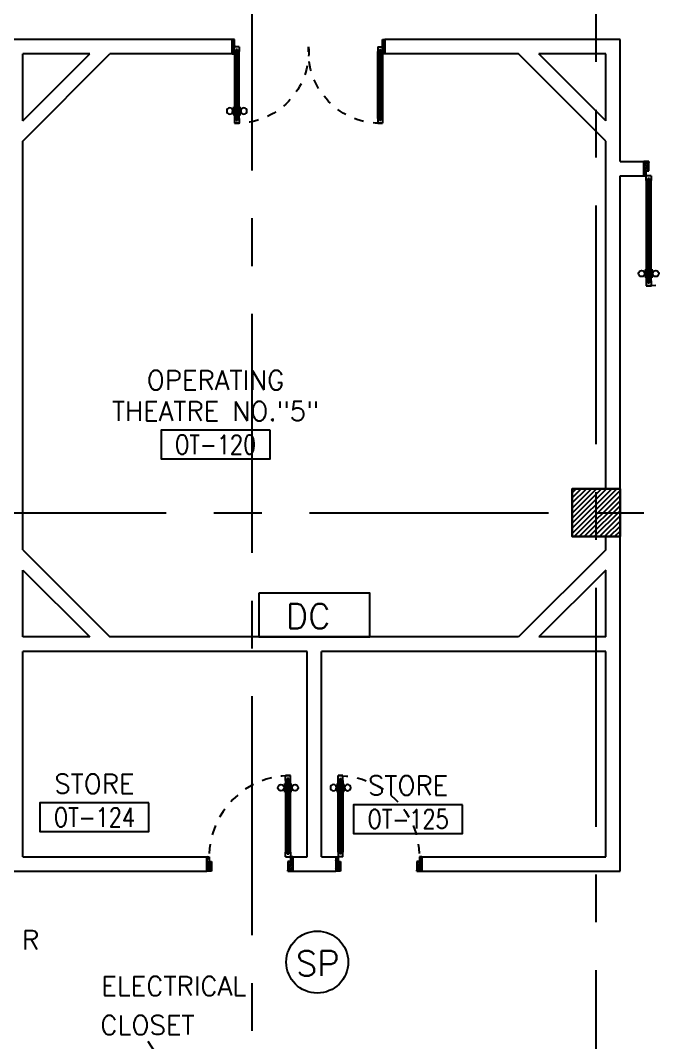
# Model space of a CAD drawing. Extents: x -0.4 to 91.9, y -1.1 to 78.4.
# Drawn here: x 29.32 to 35.98, y 44.63 to 55.32 of the extents above; entities that cross this region are included whole.
import ezdxf
from ezdxf.enums import TextEntityAlignment as Align

# ---------------------------------------------------------------- set-up
doc = ezdxf.new("R2010")
doc.units = 0
doc.header["$MEASUREMENT"] = 0
doc.linetypes.add('CENTERX2', pattern=[4, 2.5, -0.5, 0.5, -0.5])
doc.linetypes.add('HIDDEN', pattern=[0.375, 0.25, -0.125])
doc.layers.get('0').update_dxf_attribs({"color": 11, "linetype": 'CONTINUOUS'})
for name, color, linetype in [('AXES', 11, 'CENTERX2'), ('COL', 11, 'CONTINUOUS'), ('DOOR', 11, 'CONTINUOUS'), ('E-CLCK', 4, 'CONTINUOUS'), ('E-PA', 4, 'CONTINUOUS'), ('E-TEXT', 4, 'CONTINUOUS'), ('HAT', 11, 'CONTINUOUS'), ('RM-BOX', 11, 'CONTINUOUS'), ('RM-NAME', 11, 'CONTINUOUS'), ('RM-NO', 11, 'CONTINUOUS'), ('WALL', 11, 'CONTINUOUS')]:
    doc.layers.add(name, color=color, linetype=linetype)
doc.styles.add('ROMANS', font='ROMANS.shx', dxfattribs={"width": 0.6})

# ---------------------------------------------------------------- blocks, each defined once
blk = doc.blocks.new('*X60')
at = {"color": 0}
for p, q in [((49339, 162724), (49805, 163190)), ((49339, 162777), (49752, 163190)), ((49339, 162830), (49699, 163190)), ((49339, 162883), (49646, 163190)), ((49339, 162936), (49593, 163190)), ((49339, 162989), (49540, 163190)), ((49339, 163042), (49487, 163190)), ((49339, 163095), (49434, 163190)), ((49339, 163148), (49381, 163190)), ((49358, 162690), (49839, 163171)), ((49411, 162690), (49839, 163118)), ((49464, 162690), (49839, 163065)), ((49517, 162690), (49839, 163012)), ((49570, 162690), (49839, 162959)), ((49623, 162690), (49839, 162906)), ((49676, 162690), (49839, 162853)), ((49729, 162690), (49839, 162800)), ((49782, 162690), (49839, 162746)), ((49835, 162690), (49839, 162693))]:
    blk.add_line(p, q, dxfattribs=at)
blk = doc.blocks.new('RM1')
at = {"layer": 'RM-BOX'}
blk.add_lwpolyline([(570, -200), (-570, -200), (-570, -500), (570, -500)], close=True, dxfattribs=at)
at = {"layer": 'RM-NAME', "style": 'ROMANS'}
for tag, p in [('ROOMNAME1', (0, 324)), ('ROOMNAME2', (0, 0))]:
    blk.add_attdef(tag, text='', height=200, dxfattribs=at).set_placement(p, align=Align.MIDDLE)
at = {"layer": 'RM-NO', "style": 'ROMANS', "width": 0.8}
blk.add_attdef('ROOMNO', text='', height=200, dxfattribs=at).set_placement((0, -350), align=Align.MIDDLE)
blk = doc.blocks.new('COL50')
at = {"layer": 'COL'}
blk.add_lwpolyline([(-250, 250), (-250, -250), (250, -250), (250, 250)], close=True, dxfattribs=at)
blk = doc.blocks.new('A$C6F293607')
at = {"layer": 'DOOR', "color": 0, "linetype": 'ByBlock'}
for p, q in [((81, 875), (131, 875)), ((131, 875), (81, 875)), ((81, 825), (81, 875)), ((131, 825), (131, 875)), ((1631, 875), (1581, 875)), ((1581, 875), (1631, 875)), ((1581, 825), (1581, 875)), ((1631, 825), (1631, 875)), ((74, 780), (65, 780)), ((65, 780), (65, 715)), ((81, 793), (74, 793)), ((74, 703), (74, 793)), ((74, 780), (74, 715)), ((81, 825), (98, 825)), ((98, 845), (114, 845)), ((98, 825), (98, 845)), ((114, 825), (114, 845)), ((114, 825), (131, 825)), ((131, 793), (138, 793)), ((138, 703), (138, 793)), ((138, 780), (147, 780)), ((138, 780), (138, 715)), ((147, 780), (147, 715)), ((1598, 825), (1581, 825)), ((1614, 845), (1598, 845)), ((1598, 825), (1598, 845)), ((1614, 825), (1614, 845)), ((1631, 825), (1614, 825)), ((74, 715), (65, 715)), ((81, 703), (74, 703)), ((131, 703), (138, 703)), ((138, 715), (147, 715)), ((56, 0), (56, 150)), ((56, 150), (81, 150)), ((81, 150), (81, 0)), ((98, 125), (81, 125)), ((81, 125), (81, 75)), ((98, 105), (98, 125)), ((131, 125), (114, 125)), ((114, 125), (114, 105)), ((131, 75), (131, 125)), ((1581, 125), (1598, 125)), ((1581, 75), (1581, 125)), ((1598, 125), (1598, 105)), ((1614, 125), (1631, 125)), ((1614, 105), (1614, 125)), ((1656, 150), (1631, 150)), ((1631, 150), (1631, 0)), ((1631, 125), (1631, 75)), ((1656, 0), (1656, 150)), ((81, 0), (56, 0)), ((131, 75), (81, 75)), ((114, 105), (98, 105)), ((1581, 75), (1631, 75)), ((1598, 105), (1614, 105)), ((1631, 0), (1656, 0))]:
    blk.add_line(p, q, dxfattribs=at)
at = {"layer": 'DOOR', "linetype": 'ByBlock'}
for p, q in [((81, 125), (81, 825)), ((98, 125), (98, 825)), ((114, 125), (114, 825)), ((131, 825), (131, 125)), ((1581, 825), (1581, 125)), ((1598, 125), (1598, 825)), ((1614, 125), (1614, 825)), ((1631, 125), (1631, 825))]:
    blk.add_line(p, q, dxfattribs=at)
at = {"layer": 'DOOR', "color": 9, "linetype": 'ByBlock'}
for p, q in [((81, 57), (56, 114)), ((1631, 57), (1656, 114)), ((81, 20), (56, 40)), ((1631, 20), (1656, 40))]:
    blk.add_line(p, q, dxfattribs=at)
at = {"layer": 'DOOR', "color": 0, "linetype": 'ByBlock'}
for centre in [(32, 748), (179, 748)]:
    blk.add_circle(centre, 32.4, dxfattribs=at)
at = {"layer": 'DOOR', "linetype": 'HIDDEN', "ltscale": 0.5}
for centre, start, end in [((106, 124), 356.2751, 91.9062), ((1606, 124), 88.0938, 183.7249)]:
    blk.add_arc(centre, 752, start, end, dxfattribs=at)
at = {"layer": 'DOOR', "color": 9, "linetype": 'ByBlock'}
for centre, radius, start, end in [((106, 0), 154, 103.7142, 108.8947), ((106, 0), 134, 100.72, 111.8402), ((106, 0), 114, 102.6226, 115.9162), ((1606, 0), 134, 68.1598, 79.28), ((1606, 0), 114, 64.0838, 77.3774), ((1606, 0), 154, 71.1053, 76.2858), ((106, 0), 94.4, 105.3566, 121.9818), ((106, 0), 74.4, 109.6341, 132.2236), ((106, 0), 54.4, 117.3576, 156.7926), ((106, 0), 34.4, 136.6107, 180), ((1606, 0), 94.4, 58.0182, 74.6434), ((1606, 0), 74.4, 47.7764, 70.3659), ((1606, 0), 54.4, 23.2074, 62.6424), ((1606, 0), 34.4, 0, 43.3893)]:
    blk.add_arc(centre, radius, start, end, dxfattribs=at)
blk = doc.blocks.new('DOOR90')
at = {"layer": 'DOOR', "color": 0, "linetype": 'ByBlock'}
for p, q in [((-150, 0), (-150, -25)), ((-150, 0), (0, 0)), ((0, -50), (0, 0)), ((-1000, -25), (-1000, -75)), ((-1000, -75), (-1000, -25)), ((-950, -25), (-1000, -25)), ((-950, -75), (-1000, -75)), ((-970, -42), (-970, -58)), ((-950, -42), (-970, -42)), ((-950, -58), (-970, -58)), ((-950, -25), (-950, -42)), ((-950, -58), (-950, -75)), ((-918, -25), (-918, -18)), ((-828, -18), (-918, -18)), ((-918, -75), (-918, -82)), ((-828, -82), (-918, -82)), ((-905, -18), (-905, -9)), ((-905, -9), (-840, -9)), ((-905, -18), (-840, -18)), ((-905, -82), (-905, -91)), ((-905, -82), (-840, -82)), ((-905, -91), (-840, -91)), ((-840, -18), (-840, -9)), ((-840, -82), (-840, -91)), ((-828, -25), (-828, -18)), ((-828, -75), (-828, -82)), ((-200, -42), (-200, -25)), ((-200, -25), (-150, -25)), ((-180, -42), (-200, -42)), ((-200, -75), (-200, -58)), ((-200, -58), (-180, -58)), ((-150, -75), (-200, -75)), ((-180, -58), (-180, -42)), ((-150, -75), (-150, -25)), ((-150, -25), (-100, -25)), ((-100, -25), (-100, -50)), ((-100, -50), (0, -50)), ((-100, -850), (0, -850)), ((-100, -875), (-100, -850)), ((0, -850), (0, -900)), ((-150, -900), (-150, -875)), ((-150, -875), (-100, -875)), ((0, -900), (-150, -900)), ((-150, -900), (0, -900))]:
    blk.add_line(p, q, dxfattribs=at)
at = {"layer": 'DOOR', "color": 9, "linetype": 'ByBlock'}
for p, q in [((0, -50), (-114, 0)), ((0, -50), (-40, 0)), ((0, -50), (-100, -37)), ((0, -850), (-114, -900)), ((0, -850), (-100, -863)), ((0, -850), (-40, -900))]:
    blk.add_line(p, q, dxfattribs=at)
at = {"layer": 'DOOR', "linetype": 'ByBlock'}
for p, q in [((-200, -25), (-950, -25)), ((-200, -42), (-950, -42)), ((-200, -58), (-950, -58)), ((-950, -75), (-200, -75))]:
    blk.add_line(p, q, dxfattribs=at)
at = {"layer": 'DOOR', "color": 0, "linetype": 'ByBlock'}
for centre in [(-873, 24), (-873, -124)]:
    blk.add_circle(centre, 32.4, dxfattribs=at)
at = {"layer": 'DOOR', "color": 9, "linetype": 'ByBlock'}
for centre, radius, start, end in [((0, -50), 154, 161.1053, 166.2858), ((0, -50), 134, 158.1598, 169.28), ((0, -50), 94.4, 148.0182, 180), ((0, -50), 74.4, 137.7764, 180), ((0, -50), 114, 154.0838, 167.3774), ((0, -50), 54.4, 113.2074, 180), ((0, -50), 34.4, 90, 180), ((0, -50), 14.4, 90, 180), ((0, -850), 94.4, 180, 211.9818), ((0, -850), 74.4, 180, 222.2236), ((0, -850), 54.4, 180, 246.7926), ((0, -850), 34.4, 180, 270), ((0, -850), 14.4, 180, 270), ((0, -850), 154, 193.7142, 198.8947), ((0, -850), 134, 190.72, 201.8402)]:
    blk.add_arc(centre, radius, start, end, dxfattribs=at)
at = {"layer": 'DOOR', "linetype": 'HIDDEN', "ltscale": 0.5}
blk.add_arc((-150, -25), 850, 180, 270, dxfattribs=at)
blk = doc.blocks.new('DOOR100')
at = {"layer": 'DOOR', "color": 0, "linetype": 'ByBlock'}
for p, q in [((-25, 1300), (-75, 1300)), ((-75, 1300), (-25, 1300)), ((-75, 1250), (-75, 1300)), ((-25, 1250), (-25, 1300)), ((-82, 1205), (-91, 1205)), ((-91, 1205), (-91, 1140)), ((-75, 1218), (-82, 1218)), ((-82, 1128), (-82, 1218)), ((-82, 1205), (-82, 1140)), ((-58, 1250), (-75, 1250)), ((-42, 1270), (-58, 1270)), ((-58, 1250), (-58, 1270)), ((-42, 1250), (-42, 1270)), ((-25, 1250), (-42, 1250)), ((-25, 1218), (-18, 1218)), ((-18, 1128), (-18, 1218)), ((-18, 1205), (-9, 1205)), ((-18, 1205), (-18, 1140)), ((-9, 1205), (-9, 1140)), ((-82, 1140), (-91, 1140)), ((-75, 1128), (-82, 1128)), ((-25, 1128), (-18, 1128)), ((-18, 1140), (-9, 1140)), ((-1200, 0), (-1200, 150)), ((-1200, 150), (-1175, 150)), ((-1200, 150), (-1200, 0)), ((-1175, 150), (-1175, 100)), ((-75, 200), (-58, 200)), ((-75, 150), (-75, 200)), ((-75, 150), (-25, 150)), ((-58, 200), (-58, 180)), ((-58, 180), (-42, 180)), ((-42, 200), (-25, 200)), ((-42, 180), (-42, 200)), ((-25, 200), (-25, 150)), ((0, 150), (-25, 150)), ((-25, 150), (-25, 100)), ((0, 150), (0, 0)), ((-1150, 0), (-1200, 0)), ((-1175, 100), (-1150, 100)), ((-1150, 100), (-1150, 0)), ((-50, 100), (-50, 0)), ((-25, 100), (-50, 100)), ((-50, 0), (0, 0))]:
    blk.add_line(p, q, dxfattribs=at)
at = {"layer": 'DOOR', "linetype": 'ByBlock'}
for p, q in [((-75, 1250), (-75, 200)), ((-58, 200), (-58, 1250)), ((-42, 200), (-42, 1250)), ((-25, 200), (-25, 1250)), ((0, 0), (0, 150))]:
    blk.add_line(p, q, dxfattribs=at)
at = {"layer": 'DOOR', "color": 9, "linetype": 'ByBlock'}
for p, q in [((-1150, 0), (-1200, 114)), ((-50, 0), (0, 114)), ((-1150, 0), (-1200, 40)), ((-1150, 0), (-1163, 100)), ((-50, 0), (-37, 100)), ((-50, 0), (0, 40))]:
    blk.add_line(p, q, dxfattribs=at)
at = {"layer": 'DOOR', "color": 0, "linetype": 'ByBlock'}
for centre in [(-124, 1173), (24, 1173)]:
    blk.add_circle(centre, 32.4, dxfattribs=at)
at = {"layer": 'DOOR', "linetype": 'HIDDEN', "ltscale": 0.5}
blk.add_arc((-25, 150), 1150, 90, 180.0001, dxfattribs=at)
at = {"layer": 'DOOR', "color": 9, "linetype": 'ByBlock'}
for centre, radius, start, end in [((-1150, 0), 154, 103.7142, 108.8947), ((-1150, 0), 134, 100.72, 111.8402), ((-50, 0), 134, 68.1598, 79.28), ((-50, 0), 114, 64.0838, 77.3774), ((-50, 0), 154, 71.1053, 76.2858), ((-1150, 0), 94.4, 90, 121.9818), ((-1150, 0), 74.4, 90, 132.2236), ((-1150, 0), 54.4, 90, 156.7926), ((-1150, 0), 34.4, 90, 180), ((-1150, 0), 14.4, 90, 180), ((-50, 0), 94.4, 58.0182, 90), ((-50, 0), 74.4, 47.7764, 90), ((-50, 0), 54.4, 23.2074, 90), ((-50, 0), 34.4, 0, 90), ((-50, 0), 14.4, 0, 90)]:
    blk.add_arc(centre, radius, start, end, dxfattribs=at)

msp = doc.modelspace()

# ---------------------------------------------------------------- linework, layer by layer
at = {"layer": 'AXES'}
for p, q in [((35.35, -1.1143), (35.35, 77.6984)), ((31.75, 5.75), (31.75, 64.57)), ((0.35, 50.17), (68.39, 50.17))]:
    msp.add_line(p, q, dxfattribs=at)
at = {"layer": 'E-CLCK', "color": 4}
msp.add_lwpolyline([(31.8184, 49.3277), (31.8184, 48.87), (32.9816, 48.87), (32.9816, 49.3277)], close=True, dxfattribs=at)
at = {"layer": 'E-PA', "color": 4}
msp.add_circle((32.4313, 45.4691), 0.3243, dxfattribs=at)
at = {"layer": 'WALL'}
for p, q in [((31.54, 55.12), (28.075, 55.12)), ((31.54, 54.97), (31.54, 55.12)), ((33.14, 54.97), (33.14, 55.12)), ((35.6, 55.12), (33.14, 55.12)), ((35.6, 53.845), (35.6, 55.12)), ((29.35, 54.0579), (30.2621, 54.97)), ((29.35, 54.27), (30.05, 54.97)), ((30.05, 54.97), (29.35, 54.97)), ((29.35, 54.27), (29.35, 54.97)), ((31.54, 54.97), (30.2621, 54.97)), ((34.5379, 54.97), (33.14, 54.97)), ((35.45, 54.0579), (34.5379, 54.97)), ((35.45, 54.97), (34.75, 54.97)), ((35.45, 54.27), (34.75, 54.97)), ((35.45, 54.27), (35.45, 54.97)), ((29.35, 49.7821), (29.35, 54.0579)), ((35.45, 50.42), (35.45, 54.0579)), ((35.6, 53.845), (35.85, 53.845)), ((35.85, 53.695), (35.85, 53.845)), ((35.6, 50.42), (35.6, 53.695)), ((35.6, 53.695), (35.85, 53.695)), ((35.45, 49.7821), (35.45, 49.92)), ((35.6, 46.42), (35.6, 49.92)), ((29.35, 49.7821), (30.2621, 48.87)), ((35.45, 49.7821), (34.5379, 48.87)), ((29.35, 48.87), (29.35, 49.57)), ((29.35, 49.57), (30.05, 48.87)), ((35.45, 49.57), (34.75, 48.87)), ((35.45, 48.87), (35.45, 49.57)), ((30.05, 48.87), (29.35, 48.87)), ((34.5379, 48.87), (30.2621, 48.87)), ((35.45, 48.87), (34.75, 48.87)), ((32.325, 48.72), (29.35, 48.72)), ((29.35, 46.57), (29.35, 48.72)), ((32.325, 46.57), (32.325, 48.72)), ((35.45, 48.72), (32.475, 48.72)), ((32.475, 46.57), (32.475, 48.72)), ((35.45, 46.57), (35.45, 48.72)), ((29.35, 46.57), (31.275, 46.57)), ((31.275, 46.57), (31.275, 46.42)), ((32.175, 46.57), (32.325, 46.57)), ((32.175, 46.42), (32.175, 46.57)), ((32.475, 46.57), (32.625, 46.57)), ((32.625, 46.57), (32.625, 46.42)), ((33.525, 46.57), (35.45, 46.57)), ((33.525, 46.57), (33.525, 46.42)), ((28.075, 46.42), (31.275, 46.42)), ((32.175, 46.42), (32.625, 46.42)), ((33.525, 46.42), (35.6, 46.42)), ((31.2289, 43.7631), (30.6615, 44.6393))]:
    msp.add_line(p, q, dxfattribs=at)
at = {"layer": 'WALL', "linetype": 'ByBlock', "ltscale": 0.3}
msp.add_lwpolyline([(35.6, 49.92), (35.1, 49.92), (35.1, 50.42), (35.6, 50.42)], close=True, dxfattribs=at)

# ---------------------------------------------------------------- block references
at = {"layer": 'COL', "xscale": 0.001, "yscale": 0.001, "zscale": 0.001}
msp.add_blockref('COL50', (35.35, 50.17), dxfattribs=at)
at = {"layer": 'DOOR', "color": 0, "linetype": 'ByBlock', "yscale": 0.001, "zscale": 0.001}
for name, p, xscale, rotation in [('A$C6F293607', (31.4841, 55.12), -0.001, 180), ('DOOR90', (32.175, 46.42), 0.001, 270), ('DOOR90', (32.625, 46.42), -0.001, 90)]:
    msp.add_blockref(name, p, dxfattribs=dict(at, xscale=xscale, rotation=rotation))
at = {"layer": 'DOOR', "xscale": 0.001, "yscale": 0.001, "zscale": 0.001, "rotation": 180}
msp.add_blockref('DOOR100', (35.85, 53.845), dxfattribs=at)
at = {"layer": 'HAT', "xscale": 0.001, "yscale": 0.001, "zscale": 0.001}
msp.add_blockref('*X60', (-14.2392, -112.7697), dxfattribs=at)
at = {"layer": 'RM-NAME', "xscale": 0.001, "yscale": 0.001, "zscale": 0.001}
for p, values in [((31.367, 51.233), {'ROOMNO': 'OT-120', 'ROOMNAME2': 'THEATRE NO."5"', 'ROOMNAME1': 'OPERATING'}), ((30.099, 47.3343), {'ROOMNO': 'OT-124', 'ROOMNAME2': 'STORE'}), ((33.3819, 47.3159), {'ROOMNO': 'OT-125', 'ROOMNAME2': 'STORE'}), ((28.3685, 45.7011), {'ROOMNO': 'OT-130', 'ROOMNAME2': 'C O R R I D O R'})]:
    msp.add_blockref('RM1', p, dxfattribs=at).add_auto_attribs(values)

# ---------------------------------------------------------------- texts
at = {"layer": 'E-CLCK', "color": 4, "style": 'ROMANS'}
msp.add_text('DC', height=0.26, dxfattribs=at).set_placement((32.1019, 48.9572))
at = {"layer": 'E-PA', "color": 4, "style": 'ROMANS'}
msp.add_text('SP', height=0.26, dxfattribs=at).set_placement((32.2089, 45.3252))
at = {"layer": 'E-TEXT', "color": 4, "style": 'ROMANS'}
for s, p in [('ELECTRICAL', (30.1703, 45.1187)), ('CLOSET', (30.161, 44.7104))]:
    msp.add_text(s, height=0.2, dxfattribs=at).set_placement(p)

doc.saveas('drawing.dxf')
